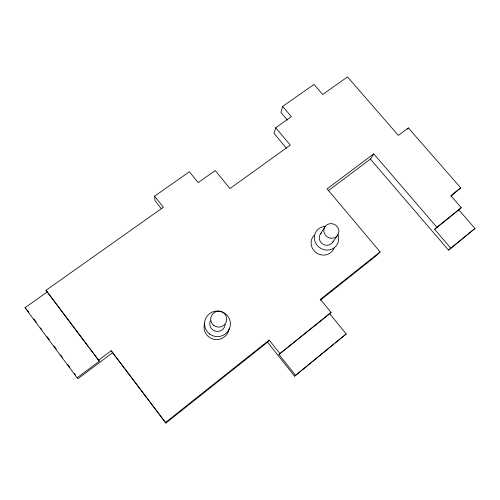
<?xml version="1.0" encoding="UTF-8"?>
<svg xmlns="http://www.w3.org/2000/svg" width="500" height="500" viewBox="0 0 500 500"><rect width="100%" height="100%" fill="white"/><g stroke="black" fill="none" stroke-linecap="round" stroke-linejoin="round"><path stroke-width="0.75" d="M450.975 196.312L460.7 187.812L408.356 127.931L398.387 135.406L347.5 76.912L322.688 94.475L314.031 84.412L282.663 106.406L291.35 116.656L275.706 127.731L274.081 133.444L286.444 148.175M282.663 106.406L280.931 112.438L287.45 120.156M320.525 233.819L325.175 226.425M328.219 190.787L370.412 159.1L373.756 153.875L436.887 227.3L461.269 207.688L450.819 195.669L460.7 187.812M407.494 129.175L408.356 127.931M332.512 242.55L337.575 235.438A7.669 7.212 31.7 0 0 331.969 223.675A7.669 7.212 31.7 0 0 324.55 233.731A7.669 7.212 31.7 0 0 337.575 235.438M275.706 127.731L290.312 145.106L229.931 188.556L215.219 170.55L198.181 182.606L189.4 171.769L154.575 196.188L163.381 207.244L45.956 290.363L98.513 360.25L111.188 350.744L165.856 423.088L267.55 342.2L269.181 340.081L279.913 353.556L278.981 354.5L295.625 375.406L346.213 333.981L329.681 313.719L331.075 312.406L320.412 299.35L380.1 251.894L327.1 188.856L373.756 153.875M380.1 251.894L376.525 255.525L320.3 300.244M434.6 229.319L458.794 209.862L475 228.512L450.875 248.269L434.6 229.319L436.887 227.3M458.794 209.862L461.269 207.688M267.55 342.2L294.55 376.138L333.812 343.988M335.019 343L346.213 333.981M370.412 159.1L448.475 250.094L471.812 230.981M279.913 353.556L331.075 312.406M278.981 354.5L329.681 313.719M165.856 423.088L165.494 422.512L269.181 340.081M472.413 230.494L475 228.512M448.475 250.094L450.875 248.269M88.569 346.812L47.294 291.931L25 307.738L77.131 377.825L99.35 361.156L89.506 348.056M112.6 352.713L78.188 378.556L77.131 377.825M294.55 376.138L295.625 375.406M25 307.738L26.031 308.669M98.513 360.25L99.35 361.156M45.956 290.363L47.294 291.931M161.35 208.731L155.106 200.888L154.575 196.188M111.188 350.744L165.494 422.512M27.012 309.762L28.869 312.262M33.988 319.144L36.312 322.269M40.5 327.9L41.9 329.775M47.013 336.656L49.344 339.781M53.994 346.037L56.319 349.162M60.506 354.794L62.369 357.294M67.487 364.175L69.812 367.3M74.463 373.556L75.394 374.806M229.112 328.6A12.6 12.494 1.1 0 1 213.75 339.281A12.6 12.494 1.1 0 1 204.706 322.975M333.144 241.5A7.419 7 31.9 0 1 322.081 243.625A7.419 7 31.9 0 1 321.812 232.519M225.2 324.694A7.763 7.688 3.2 0 1 215.544 331.2A7.763 7.688 3.2 0 1 210.306 320.85M334.125 247.963A12.056 11.406 32.1 0 1 316.8 253.131A12.056 11.406 32.1 0 1 314.212 235.256M337.75 234.294A12.363 11.662 31.9 0 1 329.906 249.775A12.363 11.662 31.9 0 1 314.513 239.713A12.363 11.662 31.9 0 1 325.631 226.369M209.737 334.05A12.938 12.806 3.2 0 0 230.325 325.325A12.938 12.806 3.2 0 0 212.375 312.025A12.938 12.806 3.2 0 0 209.737 334.05M213.894 325.519A8.037 7.95 5.5 0 0 226.694 320.138A8.037 7.95 5.5 0 0 215.556 311.856A8.037 7.95 5.5 0 0 213.894 325.519"/></g></svg>
